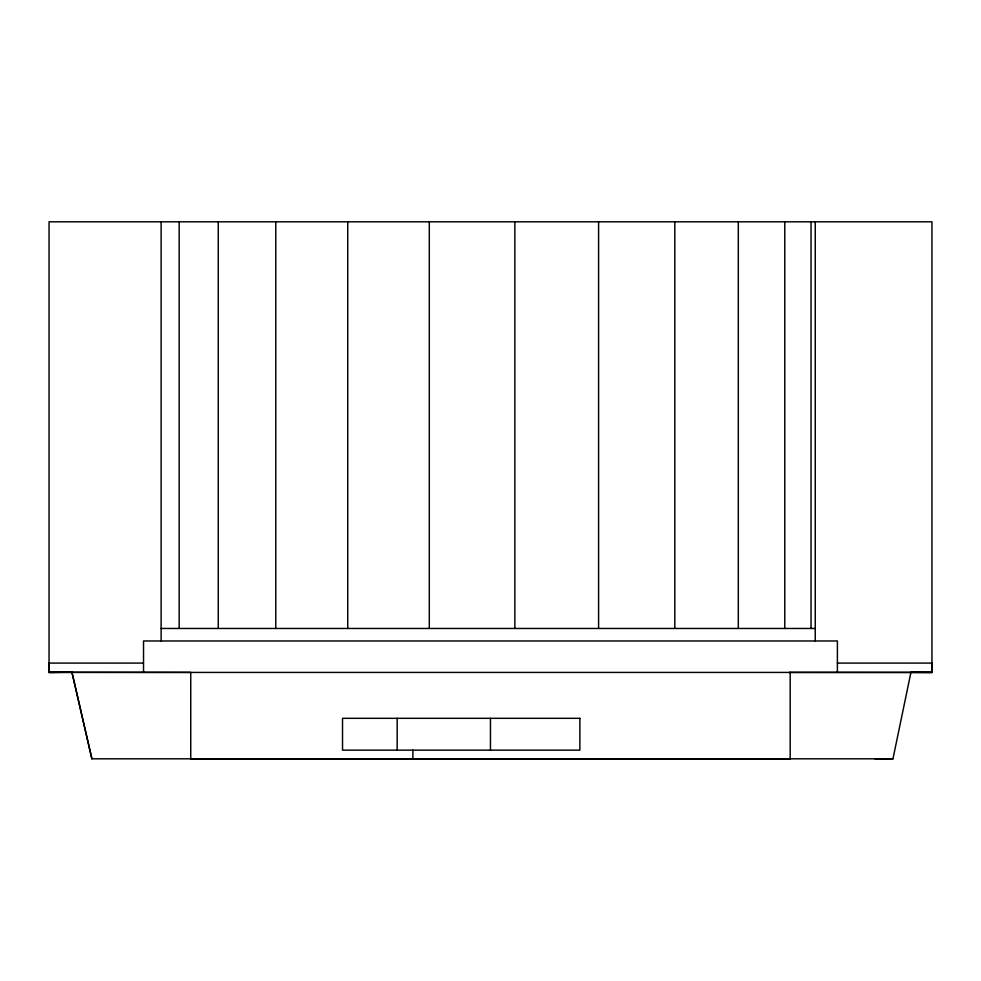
<?xml version="1.0" encoding="UTF-8"?>
<svg xmlns="http://www.w3.org/2000/svg" width="981" height="981" viewBox="0 0 981 981"><rect width="100%" height="100%" fill="white"/><g stroke="black" fill="none" stroke-linecap="round" stroke-linejoin="round"><path stroke-width="1.47" d="M837.357 663.082L931.95 663.082L931.889 672.426L910.944 672.304L892.955 758.803L91.883 758.816L71.932 672.304L49.05 672.426L49.05 221.804L931.95 221.804L931.95 672.426L49.05 672.426L49.05 663.082L143.434 663.082M49.05 672.426L71.92 672.132L91.883 758.816M161.117 628.465L815.26 628.465M789.288 672.39L931.889 672.426M70.068 672.279L190.167 672.377M892.955 758.803L874.966 758.828M580.617 758.816L402.271 758.816M837.394 672.426L837.394 640.973L143.533 640.973L143.533 672.426M815.26 221.804L815.26 640.973M811.017 221.804L811.017 628.465M790.183 672.426L790.183 759L190.743 759L190.743 672.426M784.775 221.804L784.775 628.465M738.313 221.804L738.313 628.465M674.818 221.804L674.818 628.465M598.594 221.804L598.594 628.465M514.853 221.804L514.853 628.465M490.463 718.313L490.463 750.146M429.298 221.804L429.298 628.465M412.891 750.146L412.891 759M397.17 718.313L397.17 750.146M347.74 221.804L347.74 628.465M275.771 221.804L275.771 628.465M218.273 221.804L218.273 628.465M179.167 221.804L179.167 628.465M161.117 221.804L161.117 640.973M579.869 718.313L342.528 718.313L342.528 750.146L579.869 750.146L579.869 718.313"/></g></svg>
